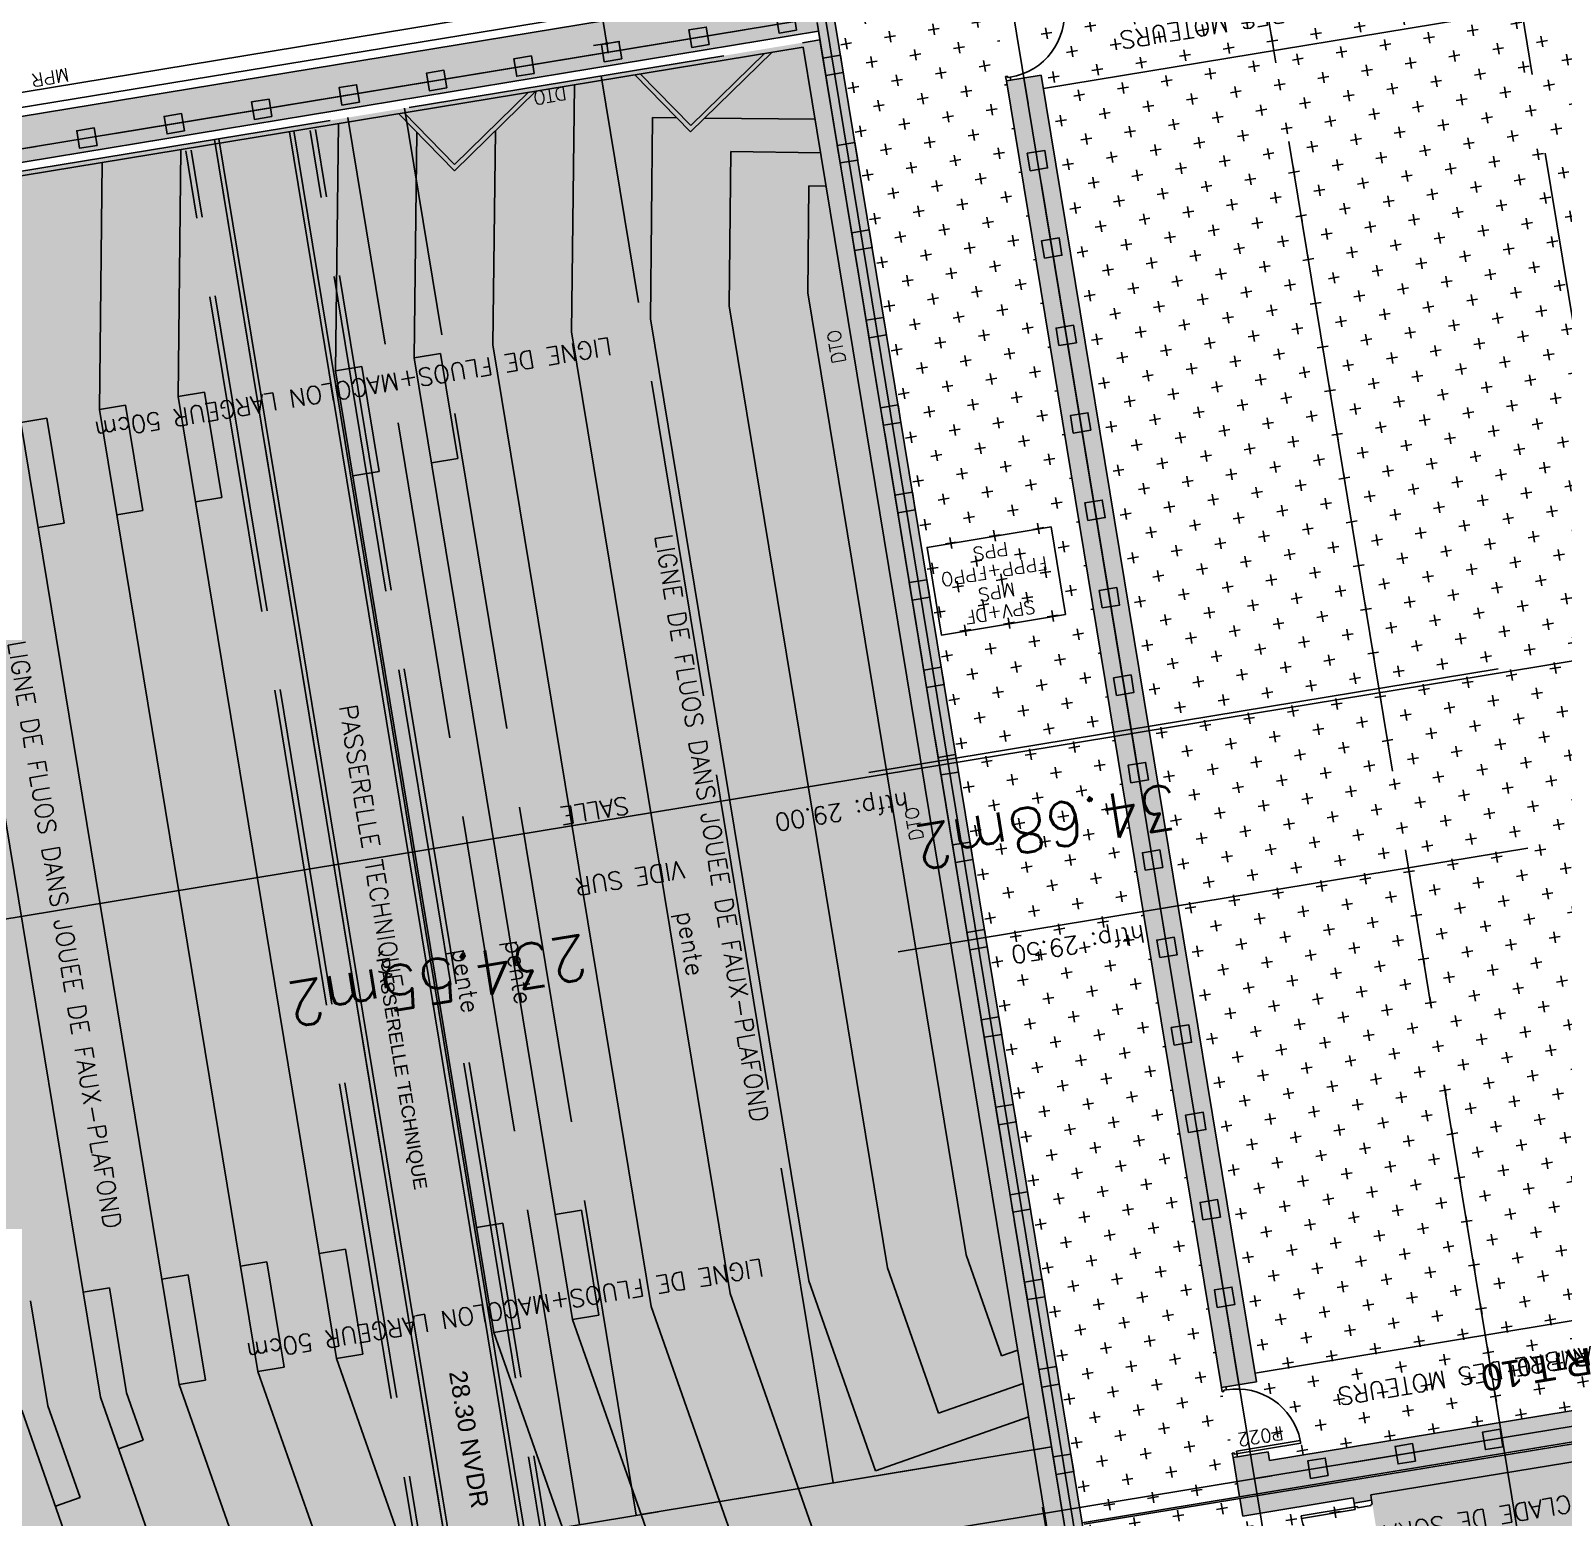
# Model space of a CAD drawing. Header units: millimetres. Extents: x 33240 to 33395, y 51607 to 51720.
# Drawn here: x 33265.52 to 33282.81, y 51641.79 to 51658.57 of the extents above; entities that cross this region are included whole.
import ezdxf
from ezdxf.enums import TextEntityAlignment as Align

# ---------------------------------------------------------------- set-up
doc = ezdxf.new("R2010")
doc.units = ezdxf.units.MM
doc.header["$LTSCALE"] = 0.3
doc.header["$MEASUREMENT"] = 0
doc.header["$PDMODE"] = 34
doc.header["$PDSIZE"] = 0.3
doc.linetypes.add('ACAD_ISO02W100', pattern=[15, 12, -3])
doc.linetypes.add('ACAD_ISO08W100', pattern=[36, 24, -3, 6, -3])
doc.layers.get('0').update_dxf_attribs({"linetype": 'CONTINUOUS'})
doc.layers.get('DEFPOINTS').update_dxf_attribs({"linetype": 'CONTINUOUS'})
for name, color, linetype in [('00-TRAMES-BAT', 7, 'ACAD_ISO08W100'), ('02-MURS-PORTEUR', 1, 'CONTINUOUS'), ('04-CLOISONS', 2, 'CONTINUOUS'), ('04-PLAFOND-LIMITE', 231, 'CONTINUOUS'), ('05-MEN-INT', 4, 'CONTINUOUS'), ('05-MEN-INT-NUM', 62, 'CONTINUOUS'), ('07-REVT-SOL', 8, 'CONTINUOUS'), ('07-REVT.PIERRE', 21, 'CONTINUOUS'), ('08-EQUI-MEUBLE-PROJ-01', 11, 'CONTINUOUS'), ('08-EQUI-TECHNIQUE', 117, 'CONTINUOUS'), ('09-COT-EXT', 4, 'CONTINUOUS'), ('10-ANN-ALTITUDE', 152, 'CONTINUOUS'), ('10-ANN-HSP', 192, 'CONTINUOUS'), ('10-ANN-NOMENCLATURE', 3, 'CONTINUOUS'), ('10-ANN-NOMPIECE-CODE', 171, 'CONTINUOUS'), ('10-ANN-REPCOUPE', 1, 'CONTINUOUS'), ('10-ANN-SURF', 62, 'CONTINUOUS'), ('10-ANN-TEXTE', 3, 'CONTINUOUS'), ('10-ANN-TEXTE-MEUBLE', 3, 'CONTINUOUS'), ('11-RES-ELECTRICITE', 71, 'CONTINUOUS'), ('11-RES-ISOL-FEU', 2, 'CONTINUOUS'), ('14-HACH-MURS', 253, 'CONTINUOUS')]:
    doc.layers.add(name, color=color, linetype=linetype)
doc.styles.add('ANN', font='romans.shx')
doc.styles.add('COT', font='romans.shx')
doc.styles.add('HSP', font='romans.shx')
doc.styles.add('NDP', font='ARIAL.TTF')
doc.styles.add('NIV', font='ARIAL.TTF', dxfattribs={"height": 0.2})
doc.styles.add('ROMANS', font='romans.shx', dxfattribs={"height": 0.2})
doc.styles.add('SURF', font='romans.shx', dxfattribs={"height": 0.5})
doc.dimstyles.new('COTEXT', dxfattribs={"dimtxt": 0.15, "dimasz": 0.11, "dimexe": 0, "dimexo": 0, "dimgap": 0.05, "dimtad": 1, "dimdec": 3, "dimdsep": 46, "dimtxsty": 'COT', "dimblk1": 'COTBLOC', "dimblk2": 'COTBLOC', "dimsah": 1, "dimcen": -0.1, "dimse1": 1, "dimse2": 1, "dimadec": 0, "dimazin": 0, "dimtfac": 1, "dimtdec": 3, "dimtmove": 2, "dimatfit": 3, "dimldrblk": 'COTBLOC', "dimfxl": 1, "dimtolj": 1, "dimarcsym": 0})
pattern_1 = [(189.35057367, (57785.36794, 108093.90987), (-0.2060594638, -0.2872968802), [0.125, -0.375]), (279.35057367, (57785.29612, 108093.96139), (0.2872968802, -0.2060594638), [0.125, -0.375])]

# ---------------------------------------------------------------- blocks, each defined once
blk = doc.blocks.new('COTBLOC')
for p, q in [((-0.76, 0), (-0.99, 0)), ((0, 0), (-0.76, 0)), ((0, -1.3608), (0, 1.3608)), ((0, 0), (0.76, 0)), ((0.76, 0), (0.99, 0))]:
    blk.add_line(p, q)
at = {"const_width": 0.15}
blk.add_lwpolyline([(-0.1, 0, 1), (0.1, 0, 1)], format="xyb", close=True, dxfattribs=at)
blk = doc.blocks.new('*D57')
at = {"layer": '09-COT-EXT', "color": 0, "lineweight": -2}
blk.add_line((33269.584, 51673.215), (33272.002, 51658.532), dxfattribs=at)
at = {"layer": 'DEFPOINTS', "color": 0}
for p in [(33273.987, 51674.051), (33276.441, 51659.152), (33272.02, 51658.424)]:
    blk.add_point(p, dxfattribs=at)
at = {"layer": '09-COT-EXT', "color": 0, "lineweight": -2, "xscale": 0.11, "yscale": 0.11, "zscale": 0.11}
for p, rotation in [((33269.567, 51673.323), 99.35059234257548), ((33272.02, 51658.424), 279.3505923425755)]:
    blk.add_blockref('COTBLOC', p, dxfattribs=dict(at, rotation=rotation))
at = {"layer": '09-COT-EXT', "color": 0, "insert": (33270.917, 51665.894), "char_height": 0.15, "attachment_point": 5, "rotation": 279.3506, "style": 'COT'}
blk.add_mtext('\\A1;15.1', dxfattribs=at)
blk = doc.blocks.new('5CP7')
for p, q in [((0.065, 0.73), (0.035, 0.73)), ((0.035, -0.03), (0.035, 0.73)), ((0.065, 0.73), (0.065, 0)), ((0.065, 0), (0, 0)), ((0, 0), (0, -0.05)), ((0.8, 0), (0.765, 0)), ((0.765, 0), (0.765, -0.03)), ((0.8, 0), (0.8, -0.05)), ((0, -0.05), (0.05, -0.05)), ((0.05, -0.03), (0.035, -0.03)), ((0.05, -0.03), (0.05, -0.05)), ((0.75, -0.03), (0.75, -0.05)), ((0.765, -0.03), (0.75, -0.03)), ((0.75, -0.05), (0.8, -0.05))]:
    blk.add_line(p, q)
for centre, radius, start, end in [((-0.035, 0), 0.83, 0, 0), ((0.035, 0.001), 0.73, 359.9516, 87.6447)]:
    blk.add_arc(centre, radius, start, end)
blk = doc.blocks.new('MVP86')
for p, q in [((0.045, -0.03), (0.045, 0.815)), ((0.075, 0.815), (0.045, 0.815)), ((0.045, -0.03), (0.045, 0.814)), ((0.075, 0), (0.075, 0.815)), ((1.475, 0.615), (1.445, 0.615)), ((1.445, 0), (1.445, 0.615)), ((1.475, 0.615), (1.475, -0.03)), ((0, -0.2), (0, 0)), ((0.075, 0), (0, 0)), ((1.52, 0), (1.445, 0)), ((1.52, 0), (1.52, -0.2)), ((0.06, -0.03), (0.045, -0.03)), ((0.06, -0.185), (0.06, -0.03)), ((1.46, -0.03), (1.46, -0.185)), ((1.475, -0.03), (1.46, -0.03)), ((0.045, -0.2), (0, -0.2)), ((0.045, -0.2), (0.045, -0.185)), ((0.06, -0.185), (0.045, -0.185)), ((1.475, -0.185), (1.46, -0.185)), ((1.475, -0.185), (1.475, -0.2)), ((1.52, -0.2), (1.475, -0.2))]:
    blk.add_line(p, q)
for centre, radius, start, end in [((0.045, 0.001), 0.815, 359.9612, 87.8904), ((1.475, 0), 0.615, 92.796, 182.796)]:
    blk.add_arc(centre, radius, start, end)
blk = doc.blocks.new('SMP3')
blk.add_lwpolyline([(-1.367, 0), (0.052, 0), (0.052, -1.003), (-1.367, -1.003)], close=True)
at = {"style": 'ROMANS'}
for tag, p in [('SOLS', (-0.646, -0.148)), ('PAROIS', (-0.643, -0.377)), ('FAUX-PLAFONDS', (-0.651, -0.613)), ('FAUX-PLAFONDS', (-0.648, -0.842))]:
    blk.add_attdef(tag, text='', height=0.15, dxfattribs=at).set_placement(p, align=Align.MIDDLE)
blk = doc.blocks.new('CARRE2')
blk.add_hatch(color=256).paths.add_polyline_path([(-0.1, 0.1), (0.1, 0.1), (0.1, -0.1), (-0.1, -0.1)])
blk.add_lwpolyline([(-0.1, 0.1), (0.1, 0.1), (0.1, -0.1), (-0.1, -0.1)], close=True)

msp = doc.modelspace()

# ---------------------------------------------------------------- hatches: boundary and pattern name
at = {"layer": '07-REVT-SOL'}
h = msp.add_hatch(dxfattribs=at)
h.set_pattern_fill('CROSS', color=30, style=0)
h.set_pattern_definition([(189.35057367, (57785.36794, 108093.83487), (-0.2060594638, -0.2872968802), [0.125, -0.375]), (279.35057367, (57785.29612, 108093.88639), (0.2872968802, -0.2060594638), [0.125, -0.375])])
h.paths.add_polyline_path([(33286.5603, 51643.2418), (33286.5961, 51643.0244), (33280.6412, 51642.0441), (33281.2228, 51638.5117), (33285.6417, 51639.2393), (33285.6742, 51639.0421), (33280.2045, 51638.1415), (33280.4562, 51636.6128), (33291.1949, 51638.381), (33290.9433, 51639.9095), (33288.0423, 51639.4318), (33288.0098, 51639.6292), (33291.0094, 51640.123), (33289.7096, 51648.0169), (33292.752, 51648.5179), (33295.3503, 51648.9457), (33293.2555, 51661.6673), (33287.7297, 51660.7591), (33283.7828, 51660.1092), (33283.4868, 51660.0605), (33286.2643, 51643.193)])
h = msp.add_hatch(dxfattribs=at)
h.set_pattern_fill('CROSS', color=30, style=0)
h.set_pattern_definition(pattern_1)
h.paths.add_polyline_path([(33285.8127, 51643.4734), (33279.4977, 51642.4335), (33276.7774, 51658.9539), (33283.0924, 51659.9938)])
h = msp.add_hatch(dxfattribs=at)
h.set_pattern_fill('CROSS', color=30, style=0)
h.set_pattern_definition(pattern_1)
h.paths.add_polyline_path([(33280.4438, 51642.0116), (33280.7006, 51640.4526), (33277.696, 51639.9579), (33277.6763, 51639.9547), (33274.5904, 51658.6952), (33274.6909, 51658.7117), (33274.6129, 51659.1854), (33276.1127, 51659.4323), (33276.1907, 51658.9587), (33276.3665, 51658.9877), (33279.1957, 51641.8061)])
h = msp.add_hatch(dxfattribs=at)
h.set_pattern_fill('CROSS', color=30, style=0)
h.set_pattern_definition(pattern_1)
h.paths.add_polyline_path([(33262.3949, 51635.5128), (33271.9167, 51637.0807), (33277.7876, 51638.0474), (33274.4256, 51658.4653), (33256.4681, 51655.5084), (33259.4646, 51637.3106), (33262.0294, 51637.7329)])
at = {"layer": '14-HACH-MURS', "ltscale": 10}
h = msp.add_hatch(color=256, dxfattribs=at)
h.paths.add_polyline_path([(33277.7584, 51638.2252), (33277.9557, 51638.2577), (33278.0662, 51637.5865), (33259.4674, 51634.524), (33255.6179, 51657.9021), (33254.5254, 51657.7222), (33254.3037, 51659.1807), (33254.568, 51659.2382), (33254.7618, 51657.9638), (33262.1964, 51659.188), (33261.9307, 51660.8017), (33262.2244, 51660.8641), (33262.5249, 51659.0394), (33260.6988, 51658.7387), (33260.715, 51658.6401), (33260.5177, 51658.6076), (33260.5014, 51658.7062), (33255.8645, 51657.9427), (33256.1716, 51656.0781), (33256.5482, 51656.1401), (33256.6311, 51655.6366), (33256.2545, 51655.5746), (33259.6491, 51634.9593), (33277.8039, 51637.9487)])
h.paths.add_polyline_path([(33277.7087, 51639.7575), (33277.5114, 51639.725), (33274.4093, 51658.564), (33258.1309, 51655.8835), (33258.048, 51656.387), (33260.8085, 51656.8416), (33260.7646, 51657.1078), (33260.962, 51657.1403), (33261.0058, 51656.8741), (33274.6242, 51659.1165), (33274.6909, 51658.7117), (33274.5904, 51658.6952)], flags=17)
h.paths.add_polyline_path([(33277.7285, 51639.7608), (33280.9304, 51640.288), (33280.8979, 51640.4851), (33277.696, 51639.9579)])
h = msp.add_hatch(color=256, dxfattribs=at)
h.paths.add_polyline_path([(33279.1957, 51641.8061), (33280.4439, 51642.0116), (33280.4536, 51641.9524), (33280.6509, 51641.9849), (33280.6412, 51642.0441), (33286.5961, 51643.0244), (33286.5636, 51643.2218), (33279.1632, 51642.0034)])
h.paths.add_polyline_path([(33279.1599, 51642.0232), (33286.2643, 51643.193), (33283.4868, 51660.0605), (33284.2084, 51660.1793), (33284.1258, 51660.6811), (33276.124, 51659.3635), (33276.1907, 51658.9587), (33276.3665, 51658.9877), (33276.399, 51658.7903), (33276.7937, 51658.8553), (33276.7774, 51658.9539), (33283.0924, 51659.9938), (33285.8127, 51643.4734), (33279.4977, 51642.4335), (33279.4815, 51642.5322), (33279.0868, 51642.4672)])
h.paths.add_polyline_path([(33278.9568, 51643.2566), (33279.3515, 51643.3216), (33276.9237, 51658.0659), (33276.529, 51658.0009)], flags=17)

# ---------------------------------------------------------------- linework, layer by layer
at = {"layer": '00-TRAMES-BAT'}
for p, q in [((33285.5336, 51639.4242), (33276.2655, 51695.7092)), ((33282.6404, 51639.5559), (33273.4698, 51695.2488)), ((33279.8447, 51639.0955), (33270.6741, 51694.7885)), ((33380.1408, 51676.1261), (33264.281, 51657.0483)), ((33274.9761, 51650.1985), (33381.4907, 51667.7375)), ((33275.3094, 51648.1743), (33381.824, 51665.7133)), ((33261.7654, 51639.3363), (33382.8834, 51659.2799))]:
    msp.add_line(p, q, dxfattribs=at)
at = {"layer": '02-MURS-PORTEUR'}
for p, q in [((33274.6242, 51659.1165), (33261.0058, 51656.8741)), ((33277.7087, 51639.7575), (33274.5904, 51658.6952)), ((33258.1309, 51655.8835), (33274.4093, 51658.564)), ((33277.5114, 51639.725), (33274.4093, 51658.564)), ((33276.529, 51658.0009), (33276.9237, 51658.0659)), ((33278.9568, 51643.2566), (33276.529, 51658.0009)), ((33279.3515, 51643.3216), (33276.9237, 51658.0659)), ((33279.4977, 51642.4335), (33285.8127, 51643.4734)), ((33277.1526, 51643.264), (33277.1526, 51643.264)), ((33278.9568, 51643.2566), (33279.3515, 51643.3216)), ((33279.1599, 51642.0232), (33286.2643, 51643.193)), ((33286.5636, 51643.2218), (33279.1632, 51642.0034)), ((33286.5961, 51643.0244), (33280.6412, 51642.0441)), ((33279.0868, 51642.4672), (33279.4815, 51642.5322)), ((33279.1599, 51642.0232), (33279.0868, 51642.4672)), ((33279.4977, 51642.4335), (33279.4815, 51642.5322)), ((33280.6509, 51641.9849), (33280.6412, 51642.0441)), ((33279.1632, 51642.0034), (33279.1956, 51641.8063)), ((33280.4439, 51642.0116), (33279.1957, 51641.8061)), ((33280.4536, 51641.9524), (33280.4439, 51642.0116)), ((33280.6509, 51641.9849), (33280.4536, 51641.9524))]:
    msp.add_line(p, q, dxfattribs=at)
at = {"layer": '02-MURS-PORTEUR', "color": 4}
for p, q in [((33283.1643, 51658.9415), (33276.948, 51657.9179)), ((33273.8857, 51658.3258), (33272.9663, 51657.427)), ((33273.7997, 51658.3117), (33272.9671, 51657.4977)), ((33271.6554, 51657.9586), (33271.6238, 51655.1699)), ((33272.9663, 51657.427), (33272.3369, 51658.0708)), ((33272.9671, 51657.4977), (33272.3971, 51658.0807)), ((33271.2216, 51657.8872), (33270.3021, 51656.9883)), ((33271.1356, 51657.873), (33270.3029, 51657.059)), ((33270.3021, 51656.9883), (33269.6728, 51657.6321)), ((33270.3029, 51657.059), (33269.733, 51657.642)), ((33272.5376, 51657.5892), (33272.5118, 51655.3161)), ((33272.8108, 51657.5861), (33272.5376, 51657.5892)), ((33268.9913, 51657.5199), (33268.9596, 51654.7312)), ((33269.8765, 51657.4237), (33269.8477, 51654.8774)), ((33270.7631, 51657.439), (33270.7357, 51655.0237)), ((33274.3706, 51657.5684), (33273.1253, 51657.5825)), ((33266.3271, 51657.0812), (33266.2955, 51654.2925)), ((33267.2152, 51657.2275), (33267.1836, 51654.4388)), ((33273.4196, 51657.2034), (33273.3998, 51655.4623)), ((33274.4326, 51657.192), (33273.4196, 51657.2034)), ((33274.3016, 51656.8177), (33274.2879, 51655.6086)), ((33274.4945, 51656.8155), (33274.3016, 51656.8177)), ((33276.0751, 51644.7547), (33274.2879, 51655.6086)), ((33275.1871, 51644.6085), (33273.3998, 51655.4623)), ((33273.411, 51644.3161), (33271.6238, 51655.1699)), ((33274.299, 51644.4623), (33272.5118, 51655.3161)), ((33272.5229, 51644.1698), (33270.7357, 51655.0237)), ((33270.1437, 51654.9262), (33269.8477, 51654.8774)), ((33271.6349, 51644.0236), (33269.8477, 51654.8774)), ((33270.1437, 51654.9262), (33270.3389, 51653.7405)), ((33269.2557, 51654.78), (33268.9596, 51654.7312)), ((33270.7469, 51643.8774), (33268.9596, 51654.7312)), ((33269.2557, 51654.78), (33269.4509, 51653.5943)), ((33267.4796, 51654.4875), (33267.1836, 51654.4388)), ((33267.4796, 51654.4875), (33267.6748, 51653.3018)), ((33266.5915, 51654.3413), (33266.2955, 51654.2925)), ((33266.5915, 51654.3413), (33266.7868, 51653.1556)), ((33268.9708, 51643.5849), (33267.1836, 51654.4388)), ((33265.7035, 51654.195), (33265.4075, 51654.1463)), ((33267.1947, 51643.2925), (33265.4075, 51654.1463)), ((33265.7035, 51654.195), (33265.8987, 51653.0094)), ((33268.0827, 51643.4387), (33266.2955, 51654.2925)), ((33266.3067, 51643.1462), (33264.5194, 51654.0001)), ((33270.3389, 51653.7405), (33270.0429, 51653.6917)), ((33269.4509, 51653.5943), (33269.1549, 51653.5455)), ((33267.6748, 51653.3018), (33267.3788, 51653.2531)), ((33266.7868, 51653.1556), (33266.4908, 51653.1068)), ((33265.8987, 51653.0094), (33265.6027, 51652.9606)), ((33271.7357, 51645.258), (33271.4397, 51645.2093)), ((33271.9309, 51644.0723), (33271.7357, 51645.258)), ((33270.8476, 51645.1118), (33270.5516, 51645.0631)), ((33271.0429, 51643.9261), (33270.8476, 51645.1118)), ((33269.0716, 51644.8193), (33268.7755, 51644.7706)), ((33269.2668, 51643.6337), (33269.0716, 51644.8193)), ((33268.1835, 51644.6731), (33267.8875, 51644.6244)), ((33268.3788, 51643.4874), (33268.1835, 51644.6731)), ((33276.4758, 51643.6138), (33276.0751, 51644.7547)), ((33267.2955, 51644.5269), (33266.9995, 51644.4782)), ((33267.4907, 51643.3412), (33267.2955, 51644.5269)), ((33275.0522, 51642.3175), (33274.299, 51644.4623)), ((33275.764, 51642.9657), (33275.1871, 51644.6085)), ((33285.5516, 51644.4438), (33279.3353, 51643.4202)), ((33266.4074, 51644.3807), (33266.1114, 51644.3319)), ((33266.6027, 51643.195), (33266.4074, 51644.3807)), ((33274.4864, 51641.2537), (33273.411, 51644.3161)), ((33265.7146, 51643.0488), (33265.5194, 51644.2344)), ((33273.5984, 51641.1075), (33272.5229, 51644.1698)), ((33271.0429, 51643.9261), (33270.7469, 51643.8774)), ((33271.9309, 51644.0723), (33271.6349, 51644.0236)), ((33272.7104, 51640.9612), (33271.6349, 51644.0236)), ((33271.8223, 51640.815), (33270.7469, 51643.8774)), ((33269.2668, 51643.6337), (33268.9708, 51643.5849)), ((33270.0462, 51640.5226), (33268.9708, 51643.5849)), ((33276.6578, 51643.6778), (33276.4758, 51643.6138)), ((33268.3788, 51643.4874), (33268.0827, 51643.4387)), ((33269.1582, 51640.3763), (33268.0827, 51643.4387)), ((33267.4907, 51643.3412), (33267.1947, 51643.2925)), ((33268.2702, 51640.2301), (33267.1947, 51643.2925)), ((33276.7198, 51643.3013), (33275.764, 51642.9657)), ((33267.3821, 51640.0839), (33266.3067, 51643.1462)), ((33266.7891, 51642.6641), (33266.6027, 51643.195)), ((33266.4941, 51639.9376), (33265.4186, 51643)), ((33266.0774, 51642.0159), (33265.7146, 51643.0488)), ((33276.7818, 51642.9249), (33275.0522, 51642.3175)), ((33266.7891, 51642.6641), (33266.5104, 51642.5662)), ((33279.1599, 51642.0232), (33277.3839, 51641.7305)), ((33266.0774, 51642.0159), (33265.7986, 51641.918)), ((33279.1632, 51642.0035), (33277.4069, 51641.714))]:
    msp.add_line(p, q, dxfattribs=at)
at = {"layer": '04-CLOISONS'}
for p in [(33258.1553, 51655.7356), (33277.3141, 51639.6925)]:
    msp.add_line(p, (33274.2363, 51658.3836), dxfattribs=at)
at = {"layer": '04-PLAFOND-LIMITE', "linetype": 'ACAD_ISO02W100'}
for p, q in [((33277.0403, 51642.5863), (33274.3931, 51658.6627)), ((33274.5735, 51642.1801), (33271.9588, 51658.0591)), ((33271.712, 51641.709), (33269.0973, 51657.5879)), ((33272.3534, 51641.8146), (33269.7387, 51657.6936)), ((33270.2073, 51641.4612), (33267.5926, 51657.3402))]:
    msp.add_line(p, q, dxfattribs=at)
for points in [[(33277.0403, 51642.5863), (33259.0828, 51639.6294), (33256.4681, 51655.5084), (33274.4256, 51658.4653)], [(33277.7876, 51638.0474), (33262.3949, 51635.5128), (33262.0294, 51637.7329), (33259.4646, 51637.3106), (33259.0828, 51639.6294), (33277.0403, 51642.5863)]]:
    msp.add_lwpolyline(points, close=True, dxfattribs=at)
at = {"layer": '07-REVT.PIERRE'}
for p, q in [((33274.5804, 51659.3827), (33260.962, 51657.1403)), ((33274.4403, 51659.1873), (33260.9896, 51656.9725))]:
    msp.add_line(p, q, dxfattribs=at)
at = {"layer": '08-EQUI-MEUBLE-PROJ-01', "linetype": 'ACAD_ISO02W100'}
for p, q in [((33271.722, 51638.9236), (33268.6725, 51657.443)), ((33271.7822, 51638.9335), (33268.7327, 51657.4529)), ((33270.3204, 51638.6928), (33267.2709, 51657.2122)), ((33270.3806, 51638.7027), (33267.3311, 51657.2221))]:
    msp.add_line(p, q, dxfattribs=at)
at = {"layer": '08-EQUI-TECHNIQUE'}
for p, q in [((33271.4928, 51638.8858), (33268.4394, 51657.429)), ((33271.5421, 51638.8939), (33268.4887, 51657.4372)), ((33270.6541, 51638.7477), (33267.5926, 51657.3402)), ((33270.7034, 51638.7558), (33267.6419, 51657.3483))]:
    msp.add_line(p, q, dxfattribs=at)
at = {"layer": '10-ANN-REPCOUPE'}
for p, q in [((33298.339, 51653.9948), (33256.6416, 51647.1288)), ((33278.0104, 51635.3936), (33276.9378, 51641.9077))]:
    msp.add_line(p, q, dxfattribs=at)
at = {"layer": '11-RES-ISOL-FEU'}
for points in [[(33276.5964, 51658.8228), (33276.5557, 51659.0695), (33283.2422, 51660.1705), (33286.0153, 51643.3294), (33279.3288, 51642.2284), (33279.2842, 51642.4997)], [(33280.9141, 51640.3864), (33277.5938, 51639.8398), (33274.4836, 51658.7283), (33274.4836, 51658.7283), (33260.9557, 51656.5007), (33260.6161, 51658.563)], [(33279.1542, 51643.2891), (33276.7263, 51658.0334)]]:
    msp.add_lwpolyline(points, dxfattribs=at)

# ---------------------------------------------------------------- block references
at = {"layer": '05-MEN-INT'}
for name, p, rotation in [('5CP7', (33276.4483, 51658.7984), 279.3505736665679), ('MVP86', (33280.7006, 51640.4526), 99.35057377094657)]:
    msp.add_blockref(name, p, dxfattribs=dict(at, rotation=rotation))
at = {"layer": '05-MEN-INT', "xscale": -1, "rotation": 279.350573679247}
msp.add_blockref('5CP7', (33279.1361, 51642.4753), dxfattribs=at)
at = {"layer": '10-ANN-TEXTE'}
ref = msp.add_blockref('SMP3', (33275.8481, 51651.7567), dxfattribs=dict(at, rotation=189.350573668281))
ref.add_attrib('SOLS', 'SPV+DF', dxfattribs={"layer": '0', "height": 0.15, "rotation": 189.35057, "style": 'ROMANS'}).set_placement((33276.4612, 51652.0072), align=Align.MIDDLE)
ref.add_attrib('PAROIS', 'MPS', dxfattribs={"layer": '0', "height": 0.15, "rotation": 189.35057, "style": 'ROMANS'}).set_placement((33276.4212, 51652.233), align=Align.MIDDLE)
ref.add_attrib('FAUX-PLAFONDS', 'FPPP+FPPO', dxfattribs={"layer": '0', "height": 0.15, "rotation": 189.35057, "style": 'ROMANS'}).set_placement((33276.3911, 51652.4672), align=Align.MIDDLE)
ref.add_attrib('FAUX-PLAFONDS', 'PPS', dxfattribs={"layer": '0', "height": 0.15, "rotation": 189.35057, "style": 'ROMANS'}).set_placement((33276.3511, 51652.693), align=Align.MIDDLE)
at = {"layer": '11-RES-ISOL-FEU'}
for p, rotation in [((33274.0474, 51658.6565), 189.3505736695151), ((33273.0607, 51658.494), 189.3505736695151), ((33271.0872, 51658.169), 189.3505736695151), ((33272.074, 51658.3315), 189.3505736695151), ((33274.5742, 51658.1778), 99.35059735550323), ((33270.1005, 51658.0066), 189.3505736695151), ((33269.1138, 51657.8441), 189.3505736695151), ((33268.1271, 51657.6816), 189.3505736695151), ((33267.1404, 51657.5191), 189.3505736695151), ((33266.1537, 51657.3567), 189.3505736695151), ((33274.7367, 51657.1911), 99.35059735550323), ((33276.8795, 51657.103), 99.35059735550323), ((33274.8992, 51656.2044), 99.35059735550323), ((33277.042, 51656.1163), 99.35059735550323), ((33275.0617, 51655.2177), 99.35059735550323), ((33277.2045, 51655.1296), 99.35059735550323), ((33275.2241, 51654.2309), 99.35059735550323), ((33277.367, 51654.1429), 99.35059735550323), ((33275.3866, 51653.2442), 99.35059735550323), ((33277.5294, 51653.1562), 99.35059735550323), ((33275.5491, 51652.2575), 99.35059735550323), ((33277.6919, 51652.1695), 99.35059735550323), ((33275.7116, 51651.2708), 99.35059735550323), ((33277.8544, 51651.1828), 99.35059735550323), ((33275.874, 51650.2841), 99.35059735550323), ((33278.0169, 51650.1961), 99.35059735550323), ((33276.0365, 51649.2974), 99.35059735550323), ((33278.1793, 51649.2093), 99.35059735550323), ((33276.199, 51648.3107), 99.35059735550323), ((33278.3418, 51648.2226), 99.35059735550323), ((33276.3615, 51647.324), 99.35059735550323), ((33278.5043, 51647.2359), 99.35059735550323), ((33276.5239, 51646.3372), 99.35059735550323), ((33278.6668, 51646.2492), 99.35059735550323), ((33276.6864, 51645.3505), 99.35059735550323), ((33278.8292, 51645.2625), 99.35059735550323), ((33276.8489, 51644.3638), 99.35059735550323), ((33278.9917, 51644.2758), 99.35059735550323), ((33277.0114, 51643.3771), 99.35059735550323), ((33282.0176, 51642.6711), 189.350573668281), ((33281.0309, 51642.5086), 189.350573668281), ((33277.1739, 51642.3904), 99.35059735550323), ((33280.0442, 51642.3462), 189.350573668281)]:
    msp.add_blockref('CARRE2', p, dxfattribs=dict(at, rotation=rotation))

# ---------------------------------------------------------------- texts
at = {"layer": '05-MEN-INT-NUM', "style": 'ANN'}
msp.add_text('P022', height=0.15, rotation=189.35057, dxfattribs=at).set_placement((33279.6422, 51642.8198))
at = {"layer": '08-EQUI-TECHNIQUE', "style": 'ANN'}
msp.add_text('PASSERELLE TECHNIQUE', height=0.2, rotation=279.35057, dxfattribs=at).set_placement((33269.2622, 51649.3467), align=Align.CENTER)
at = {"layer": '10-ANN-ALTITUDE', "style": 'NIV'}
msp.add_text('28.30 NVDR', height=0.2, rotation=279.35057, dxfattribs=at).set_placement((33270.2398, 51643.4299))
at = {"layer": '10-ANN-HSP', "style": 'HSP'}
for s, rotation, p in [('htfp: 29.00', 189.35057, (33275.4093, 51649.9758)), ('pente', 279.35057, (33272.8057, 51648.6142)), ('htfp: 29.50', 189.35057, (33278.0747, 51648.4807)), ('pente', 279.35057, (33270.8691, 51648.2954)), ('pente', 279.35057, (33270.2714, 51648.197))]:
    msp.add_text(s, height=0.2, rotation=rotation, dxfattribs=at).set_placement(p)
at = {"layer": '10-ANN-NOMENCLATURE', "color": 171, "style": 'NDP'}
msp.add_text('R.T.10', height=0.3, rotation=189.3506, dxfattribs=at).set_placement((33283.1067, 51643.7077))
at = {"layer": '10-ANN-NOMPIECE-CODE', "style": 'NDP'}
msp.add_text('R.T.10', height=0.2, rotation=189.3506, dxfattribs=at).set_placement((33283.1067, 51643.7077))
at = {"layer": '10-ANN-SURF', "style": 'SURF'}
msp.add_text('34.68m2', height=0.5, rotation=189.35057, dxfattribs=at).set_placement((33276.9399, 51649.8295), align=Align.CENTER)
msp.add_text('234.55m2', height=0.5, rotation=189.35057, dxfattribs=at).set_placement((33271.7645, 51648.3711))
at = {"layer": '10-ANN-TEXTE', "style": 'ANN'}
for p in [(33280.2861, 51658.9659), (33282.7476, 51643.661)]:
    msp.add_text('PASSERELLE CHAMBRE DES MOTEURS', height=0.2, rotation=189.35057, dxfattribs=at).set_placement(p, align=Align.CENTER)
for s, height, rotation, p in [('MPR', 0.15, 189.35057, (33265.9388, 51658.1482)), ('DTO', 0.15, 189.35057, (33271.5535, 51657.9392)), ('DTO', 0.15, 100.3129, (33274.7174, 51654.8286)), ('SALLE', 0.2, 189.35057, (33272.2519, 51649.928)), ('DTO', 0.15, 100.3129, (33275.5944, 51649.4453)), ('VIDE SUR', 0.2, 189.35057, (33272.8767, 51649.2042))]:
    msp.add_text(s, height=height, rotation=rotation, dxfattribs=at).set_placement(p)
at = {"layer": '10-ANN-TEXTE-MEUBLE', "insert": (33269.6875, 51646.7986), "char_height": 0.2, "width": 3.328707, "attachment_point": 5, "rotation": 279.35057, "style": 'NDP'}
msp.add_mtext('{\\H0.75x;PASSERELLE TECHNIQUE}', dxfattribs=at)
at = {"layer": '11-RES-ELECTRICITE', "style": 'ANN'}
for s, rotation, p in [('LIGNE DE FLUOS+MACOLON LARGEUR 50cm', 189.35057, (33272.0575, 51655.1085)), ('LIGNE DE FLUOS DANS JOUEE DE FAUX-PLAFOND', 279.35057, (33272.5605, 51652.8702)), ('LIGNE DE FLUOS DANS JOUEE DE FAUX-PLAFOND', 279.35057, (33265.2588, 51651.6679)), ('LIGNE DE FLUOS+MACOLON LARGEUR 50cm', 189.35057, (33273.7696, 51644.7106)), ('APPLIQUE CYCLADE DE SOKA', 189.35057, (33284.604, 51642.3289))]:
    msp.add_text(s, height=0.2, rotation=rotation, dxfattribs=at).set_placement(p)

# ---------------------------------------------------------------- dimensions: what is measured, and where the dimension line sits
at = {"layer": '09-COT-EXT'}
dim = msp.add_linear_dim(base=(33272.0199, 51658.4239), p1=(33273.9874, 51674.0513), p2=(33276.4408, 51659.1519), angle=279.35059, dimstyle='COTEXT', dxfattribs=at)
dim.commit()
dim.dimension.update_dxf_attribs({"geometry": '*D57', "text_midpoint": (33270.9166, 51665.8939)})

doc.saveas('drawing.dxf')
